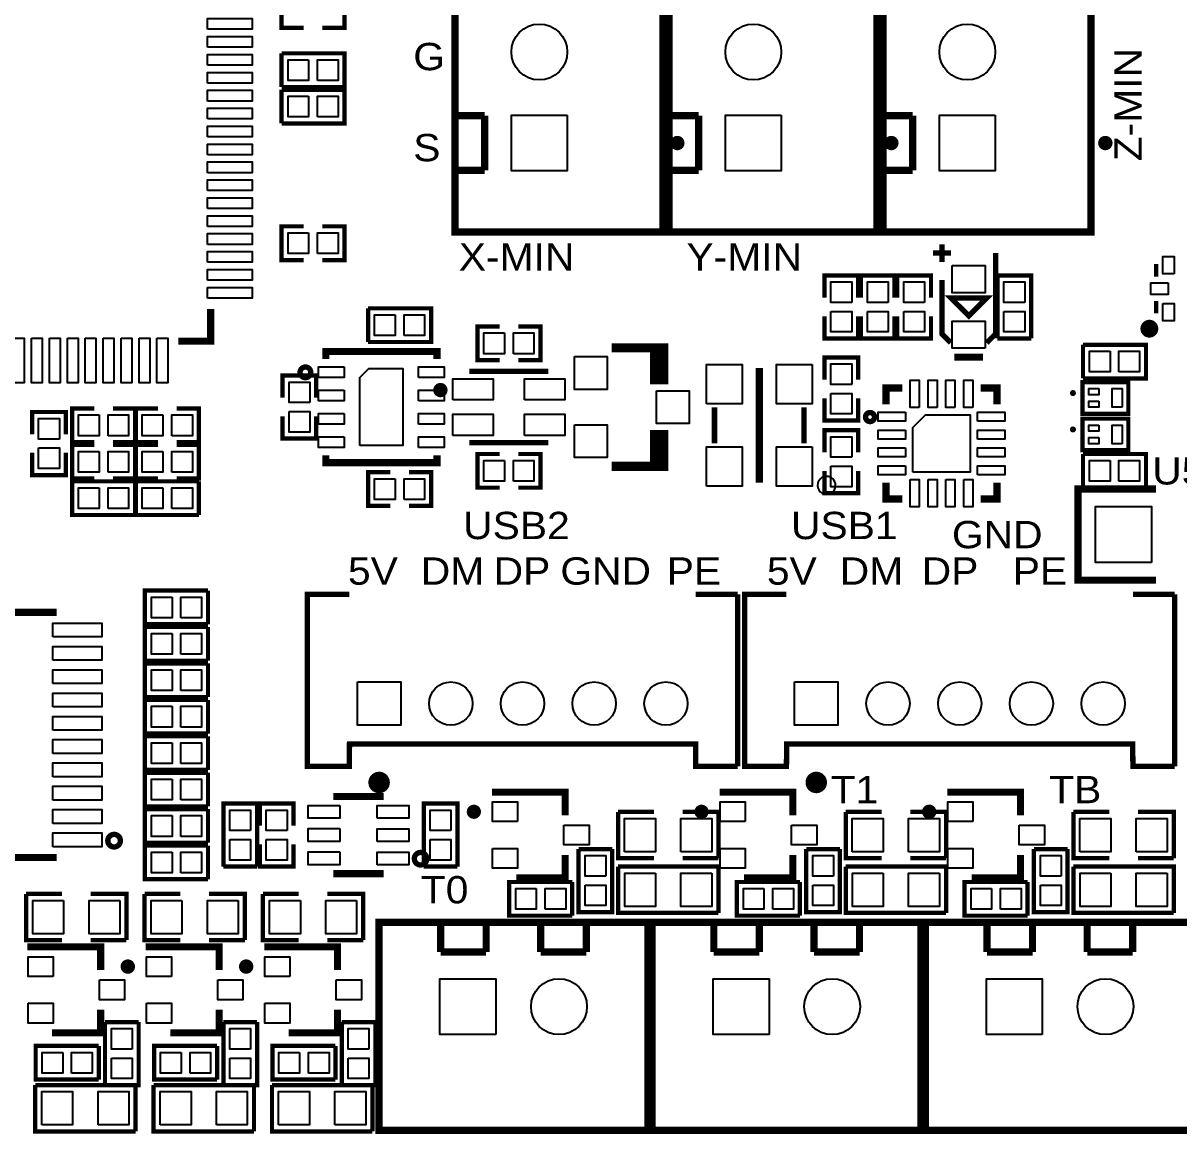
# Model space of a CAD drawing. Extents: x 27 to 210, y 6 to 115.
# Drawn here: x 159.3 to 191.53, y 29 to 59.99 of the extents above; entities that cross this region are included whole.
import ezdxf

# ---------------------------------------------------------------- set-up
doc = ezdxf.new("R2010")
doc.units = 0
doc.header["$MEASUREMENT"] = 0
for name, color, linetype in [('BOTTOM', 132, 'CONTINUOUS'), ('SILKSCREEN_TOP', 7, 'CONTINUOUS'), ('TOP', 1, 'CONTINUOUS')]:
    doc.layers.add(name, color=color, linetype=linetype)

msp = doc.modelspace()

# ---------------------------------------------------------------- linework, layer by layer
at = {"layer": 'BOTTOM'}
for points in [[(174.47514, 57.42178), (174.47514, 55.86222), (172.91558, 55.86222), (172.91558, 57.42178)], [(180.44414, 57.42178), (180.44414, 55.86222), (178.88458, 55.86222), (178.88458, 57.42178)], [(186.41314, 57.42178), (186.41314, 55.86222), (184.85358, 55.86222), (184.85358, 57.42178)], [(190.76924, 44.94022), (189.20968, 44.94022), (189.20968, 46.49978), (190.76924, 46.49978)], [(168.62298, 41.61028), (169.83202, 41.61028), (169.83202, 40.40124), (168.62298, 40.40124)], [(180.81498, 41.61028), (182.02402, 41.61028), (182.02402, 40.40124), (180.81498, 40.40124)], [(172.48378, 31.77286), (170.92422, 31.77286), (170.92422, 33.33242), (172.48378, 33.33242)], [(180.10378, 31.77286), (178.54422, 31.77286), (178.54422, 33.33242), (180.10378, 33.33242)], [(187.72378, 31.77286), (186.16422, 31.77286), (186.16422, 33.33242), (187.72378, 33.33242)]]:
    msp.add_lwpolyline(points, close=True, dxfattribs=at)
for centre, radius in [((173.69536, 59.182), 0.77978), ((179.66436, 59.182), 0.77978), ((185.63336, 59.182), 0.77978), ((171.22902, 41.00576), 0.60452), ((173.228, 41.00576), 0.60452), ((175.22698, 41.00576), 0.60452), ((177.2285, 41.00576), 0.60452), ((183.42102, 41.00576), 0.60452), ((185.42, 41.00576), 0.60452), ((187.41898, 41.00576), 0.60452), ((189.4205, 41.00576), 0.60452), ((174.244, 32.55264), 0.77978), ((181.864, 32.55264), 0.77978), ((189.484, 32.55264), 0.77978)]:
    msp.add_circle(centre, radius, dxfattribs=at)
at = {"layer": 'SILKSCREEN_TOP'}
for points, const_width in [([(171.34586, 64.20104), (171.34586, 54.98084)], 0.20066), ([(177.14468, 57.52084), (177.14468, 64.20104)], 0.20066), ([(177.31486, 64.20104), (177.31486, 54.98084)], 0.20066), ([(183.11368, 57.52084), (183.11368, 64.20104)], 0.20066), ([(183.28386, 64.20104), (183.28386, 54.98084)], 0.20066), ([(189.08268, 57.52084), (189.08268, 64.20104)], 0.20066), ([(167.12692, 59.8551), (166.50716, 59.8551), (166.50716, 60.7949), (167.12692, 60.7949)], 0.11938), ([(167.64508, 59.8551), (168.26484, 59.8551), (168.26484, 60.7949), (167.64508, 60.7949)], 0.11938), ([(166.50716, 59.1439), (166.50716, 58.2041)], 0.11938), ([(166.50716, 59.1439), (168.26484, 59.1439), (168.26484, 58.2041), (166.50716, 58.2041)], 0.11938), ([(166.50716, 58.1279), (166.50716, 57.1881)], 0.11938), ([(166.50716, 58.1279), (168.26484, 58.1279), (168.26484, 57.1881), (166.50716, 57.1881)], 0.11938), ([(177.14468, 57.52084), (177.14468, 54.16296), (171.34586, 54.16296), (171.34586, 57.52084)], 0.20066), ([(171.34586, 57.404), (172.17136, 57.404)], 0.20066), ([(172.17136, 57.404), (172.17136, 55.88)], 0.20066), ([(183.11368, 57.52084), (183.11368, 54.16296), (177.31486, 54.16296), (177.31486, 57.52084)], 0.20066), ([(177.31486, 57.404), (178.14036, 57.404)], 0.20066), ([(178.14036, 57.404), (178.14036, 55.88)], 0.20066), ([(189.08268, 57.52084), (189.08268, 54.16296), (183.28386, 54.16296), (183.28386, 57.52084)], 0.20066), ([(183.28386, 57.404), (184.10936, 57.404)], 0.20066), ([(184.10936, 57.404), (184.10936, 55.88)], 0.20066), ([(172.17136, 55.88), (171.34586, 55.88)], 0.20066), ([(178.14036, 55.88), (177.31486, 55.88)], 0.20066), ([(184.10936, 55.88), (183.28386, 55.88)], 0.20066), ([(167.12692, 53.3781), (166.50716, 53.3781), (166.50716, 54.3179), (167.12692, 54.3179)], 0.11938), ([(167.64508, 53.3781), (168.26484, 53.3781), (168.26484, 54.3179), (167.64508, 54.3179)], 0.11938), ([(184.9247, 53.31968), (184.9247, 53.82006)], 0.14986), ([(185.17362, 53.57114), (184.67324, 53.57114)], 0.14986), ([(186.4233, 53.57114), (186.4233, 51.3207), (186.17438, 51.06924)], 0.14986), ([(190.90132, 53.2638), (190.90132, 52.91836)], 0.11938), ([(182.5879, 52.32908), (182.5879, 52.94884), (181.6481, 52.94884), (181.6481, 52.32908)], 0.11938), ([(183.6039, 52.32908), (183.6039, 52.94884), (182.6641, 52.94884), (182.6641, 52.32908)], 0.11938), ([(184.6199, 52.32908), (184.6199, 52.94884), (183.6801, 52.94884), (183.6801, 52.32908)], 0.11938), ([(185.17362, 51.06924), (184.9247, 51.3207), (184.9247, 52.8193)], 0.14986), ([(186.4741, 51.19116), (186.4741, 52.94884), (187.4139, 52.94884), (187.4139, 51.19116)], 0.11938), ([(185.674, 51.82108), (185.17362, 52.31892), (186.17438, 52.31892), (185.674, 51.82108)], 0.14986), ([(190.90132, 51.8922), (190.90132, 52.23764)], 0.11938), ([(163.63188, 51.11496), (164.53104, 51.11496), (164.53104, 52.01412)], 0.20066), ([(168.92016, 52.0319), (168.92016, 51.0921)], 0.11938), ([(168.92016, 52.0319), (170.67784, 52.0319), (170.67784, 51.0921), (168.92016, 51.0921)], 0.11938), ([(172.58792, 51.5239), (171.96816, 51.5239), (171.96816, 50.5841), (172.58792, 50.5841)], 0.11938), ([(173.10608, 51.5239), (173.72584, 51.5239), (173.72584, 50.5841), (173.10608, 50.5841)], 0.11938), ([(182.5879, 51.81092), (182.5879, 51.19116), (181.6481, 51.19116), (181.6481, 51.81092)], 0.11938), ([(183.6039, 51.81092), (183.6039, 51.19116), (182.6641, 51.19116), (182.6641, 51.81092)], 0.11938), ([(184.6199, 51.81092), (184.6199, 51.19116), (183.6801, 51.19116), (183.6801, 51.81092)], 0.11938), ([(176.911, 50.927), (176.911, 50.038), (177.165, 50.038), (177.165, 50.927), (175.7172, 50.927)], 0.254), ([(186.4741, 51.19116), (187.4139, 51.19116)], 0.11938), ([(188.85916, 51.0159), (188.85916, 50.0761)], 0.11938), ([(188.85916, 51.0159), (190.61684, 51.0159), (190.61684, 50.0761), (188.85916, 50.0761)], 0.11938), ([(167.7416, 50.6222), (167.7416, 50.8254), (170.8404, 50.8254), (170.8404, 50.6222)], 0.20066), ([(182.5879, 50.04308), (182.5879, 50.66284), (181.6481, 50.66284), (181.6481, 50.04308)], 0.11938), ([(186.07278, 50.66792), (185.27522, 50.66792)], 0.20066), ([(171.74718, 50.27168), (173.94682, 50.27168)], 0.14986), ([(179.832, 50.3682), (179.832, 47.1678)], 0.20066), ([(167.4749, 49.53508), (167.4749, 50.15484), (166.5351, 50.15484), (166.5351, 49.53508)], 0.11938), ([(188.84392, 49.09058), (188.84392, 49.96942), (190.12408, 49.96942), (190.12408, 49.09058), (188.84392, 49.09058)], 0.11938), ([(183.3626, 49.35474), (183.3626, 49.8094), (183.81726, 49.8094)], 0.20066), ([(186.4614, 49.35474), (186.4614, 49.8094), (186.00674, 49.8094)], 0.20066), ([(178.58232, 48.26762), (178.58232, 49.26838)], 0.14986), ([(181.08168, 48.26762), (181.08168, 49.26838)], 0.14986), ([(182.5879, 49.52492), (182.5879, 48.90516), (181.6481, 48.90516), (181.6481, 49.52492)], 0.11938), ([(159.5501, 48.51908), (159.5501, 49.13884), (160.4899, 49.13884), (160.4899, 48.51908)], 0.11938), ([(161.28492, 49.2379), (160.66516, 49.2379), (160.66516, 48.2981), (161.28492, 48.2981)], 0.11938), ([(161.80308, 49.2379), (162.42284, 49.2379), (162.42284, 48.2981), (161.80308, 48.2981)], 0.11938), ([(163.06292, 48.2981), (162.44316, 48.2981), (162.44316, 49.2379), (163.06292, 49.2379)], 0.11938), ([(163.58108, 48.2981), (164.20084, 48.2981), (164.20084, 49.2379), (163.58108, 49.2379)], 0.11938), ([(167.4749, 49.01692), (167.4749, 48.39716), (166.5351, 48.39716), (166.5351, 49.01692)], 0.11938), ([(188.84392, 48.07458), (188.84392, 48.95342), (190.12408, 48.95342), (190.12408, 48.07458), (188.84392, 48.07458)], 0.11938), ([(181.6481, 48.01108), (181.6481, 48.63084), (182.5879, 48.63084), (182.5879, 48.01108)], 0.11938), ([(171.74718, 48.28032), (173.94682, 48.28032)], 0.14986), ([(176.911, 47.625), (176.911, 48.514), (177.165, 48.514), (177.165, 47.625), (175.7172, 47.625)], 0.254), ([(159.5501, 48.00092), (159.5501, 47.38116), (160.4899, 47.38116), (160.4899, 48.00092)], 0.11938), ([(161.28492, 48.2219), (160.66516, 48.2219), (160.66516, 47.2821), (161.28492, 47.2821)], 0.11938), ([(161.80308, 48.2219), (162.42284, 48.2219), (162.42284, 47.2821), (161.80308, 47.2821)], 0.11938), ([(163.06292, 47.2821), (162.44316, 47.2821), (162.44316, 48.2219), (163.06292, 48.2219)], 0.11938), ([(163.58108, 47.2821), (164.20084, 47.2821), (164.20084, 48.2219), (163.58108, 48.2219)], 0.11938), ([(167.7416, 47.9298), (167.7416, 47.7266), (170.8404, 47.7266), (170.8404, 47.9298)], 0.20066), ([(172.58792, 47.9679), (171.96816, 47.9679), (171.96816, 47.0281), (172.58792, 47.0281)], 0.11938), ([(173.10608, 47.9679), (173.72584, 47.9679), (173.72584, 47.0281), (173.10608, 47.0281)], 0.11938), ([(188.85916, 47.9679), (188.85916, 47.0281)], 0.11938), ([(188.85916, 47.9679), (190.61684, 47.9679), (190.61684, 47.0281), (188.85916, 47.0281)], 0.11938), ([(169.53992, 47.4599), (168.92016, 47.4599), (168.92016, 46.5201), (169.53992, 46.5201)], 0.11938), ([(170.05808, 47.4599), (170.67784, 47.4599), (170.67784, 46.5201), (170.05808, 46.5201)], 0.11938), ([(181.6481, 47.49292), (181.6481, 46.87316), (182.5879, 46.87316), (182.5879, 47.49292)], 0.11938), ([(162.42284, 46.2661), (160.66516, 46.2661), (160.66516, 47.2059), (162.42284, 47.2059)], 0.11938), ([(162.42284, 46.2661), (162.42284, 47.2059)], 0.11938), ([(164.20084, 46.2661), (162.44316, 46.2661), (162.44316, 47.2059), (164.20084, 47.2059)], 0.11938), ([(164.20084, 46.2661), (164.20084, 47.2059)], 0.11938), ([(183.3626, 47.16526), (183.3626, 46.7106), (183.81726, 46.7106)], 0.20066), ([(186.4614, 47.16526), (186.4614, 46.7106), (186.00674, 46.7106)], 0.20066), ([(190.89878, 44.45), (188.71946, 44.45), (188.71946, 46.99), (190.89878, 46.99)], 0.20066), ([(164.45484, 43.2181), (162.69716, 43.2181), (162.69716, 44.1579), (164.45484, 44.1579)], 0.11938), ([(164.45484, 43.2181), (164.45484, 44.1579)], 0.11938), ([(168.39692, 44.0563), (167.22852, 44.0563), (167.22852, 39.2557), (168.39692, 39.2557), (168.402, 39.878), (178.054, 39.878), (178.05908, 39.2557), (179.22748, 39.2557)], 0.14986), ([(179.22748, 44.0563), (178.05908, 44.0563)], 0.14986), ([(179.22748, 39.2557), (179.22748, 44.0563)], 0.14986), ([(180.58892, 44.0563), (179.42052, 44.0563), (179.42052, 39.2557), (180.58892, 39.2557), (180.594, 39.878), (190.246, 39.878), (190.25108, 39.2557), (191.41948, 39.2557)], 0.14986), ([(191.41948, 44.0563), (190.25108, 44.0563)], 0.14986), ([(191.41948, 39.2557), (191.41948, 44.0563)], 0.14986), ([(160.23844, 43.55084), (155.73756, 43.55084)], 0.20066), ([(164.45484, 42.2021), (162.69716, 42.2021), (162.69716, 43.1419), (164.45484, 43.1419)], 0.11938), ([(164.45484, 42.2021), (164.45484, 43.1419)], 0.11938), ([(164.45484, 41.1861), (162.69716, 41.1861), (162.69716, 42.1259), (164.45484, 42.1259)], 0.11938), ([(164.45484, 41.1861), (164.45484, 42.1259)], 0.11938), ([(164.45484, 40.1701), (162.69716, 40.1701), (162.69716, 41.1099), (164.45484, 41.1099)], 0.11938), ([(164.45484, 40.1701), (164.45484, 41.1099)], 0.11938), ([(164.45484, 39.1541), (162.69716, 39.1541), (162.69716, 40.0939), (164.45484, 40.0939)], 0.11938), ([(164.45484, 39.1541), (164.45484, 40.0939)], 0.11938), ([(164.45484, 38.1381), (162.69716, 38.1381), (162.69716, 39.0779), (164.45484, 39.0779)], 0.11938), ([(164.45484, 38.1381), (164.45484, 39.0779)], 0.11938), ([(167.95496, 38.41242), (169.35704, 38.41242)], 0.20066), ([(172.37202, 38.53688), (174.41672, 38.53688), (174.41672, 37.88918)], 0.20066), ([(178.72202, 38.53688), (180.76672, 38.53688), (180.76672, 37.88918)], 0.20066), ([(185.07202, 38.53688), (187.11672, 38.53688), (187.11672, 37.88918)], 0.20066), ([(164.45484, 37.1221), (162.69716, 37.1221), (162.69716, 38.0619), (164.45484, 38.0619)], 0.11938), ([(164.45484, 37.1221), (164.45484, 38.0619)], 0.11938), ([(164.8841, 36.45916), (164.8841, 38.21684), (165.8239, 38.21684), (165.8239, 36.45916)], 0.11938), ([(166.8399, 37.59708), (166.8399, 38.21684), (165.9001, 38.21684), (165.9001, 37.59708)], 0.11938), ([(170.4721, 36.45916), (170.4721, 38.21684), (171.4119, 38.21684), (171.4119, 36.45916)], 0.11938), ([(176.89322, 36.69284), (175.89246, 36.69284), (175.89246, 37.98316)], 0.11938), ([(176.89322, 37.98316), (175.89246, 37.98316)], 0.11938), ([(177.69078, 37.98316), (178.69154, 37.98316), (178.69154, 36.69284)], 0.11938), ([(183.24322, 36.69284), (182.24246, 36.69284), (182.24246, 37.98316)], 0.11938), ([(183.24322, 37.98316), (182.24246, 37.98316)], 0.11938), ([(184.04078, 37.98316), (185.04154, 37.98316), (185.04154, 36.69284)], 0.11938), ([(189.59322, 36.69284), (188.59246, 36.69284), (188.59246, 37.98316)], 0.11938), ([(189.59322, 37.98316), (188.59246, 37.98316)], 0.11938), ([(190.39078, 37.98316), (191.39154, 37.98316), (191.39154, 36.69284)], 0.11938), ([(164.45484, 36.1061), (162.69716, 36.1061), (162.69716, 37.0459), (164.45484, 37.0459)], 0.11938), ([(164.45484, 36.1061), (164.45484, 37.0459)], 0.11938), ([(166.8399, 37.07892), (166.8399, 36.45916), (165.9001, 36.45916), (165.9001, 37.07892)], 0.11938), ([(160.23844, 36.71316), (155.73756, 36.71316)], 0.20066), ([(173.05528, 36.13912), (174.41672, 36.13912), (174.41672, 36.78682)], 0.20066), ([(175.7299, 36.94684), (174.7901, 36.94684)], 0.11938), ([(175.7299, 36.94684), (175.7299, 35.18916), (174.7901, 35.18916), (174.7901, 36.94684)], 0.11938), ([(177.69078, 36.69284), (178.69154, 36.69284)], 0.11938), ([(179.40528, 36.13912), (180.76672, 36.13912), (180.76672, 36.78682)], 0.20066), ([(182.0799, 36.94684), (181.1401, 36.94684)], 0.11938), ([(182.0799, 36.94684), (182.0799, 35.18916), (181.1401, 35.18916), (181.1401, 36.94684)], 0.11938), ([(184.04078, 36.69284), (185.04154, 36.69284)], 0.11938), ([(185.75528, 36.13912), (187.11672, 36.13912), (187.11672, 36.78682)], 0.20066), ([(188.4299, 36.94684), (187.4901, 36.94684)], 0.11938), ([(188.4299, 36.94684), (188.4299, 35.18916), (187.4901, 35.18916), (187.4901, 36.94684)], 0.11938), ([(190.39078, 36.69284), (191.39154, 36.69284)], 0.11938), ([(164.8841, 36.45916), (165.8239, 36.45916)], 0.11938), ([(170.4721, 36.45916), (171.4119, 36.45916)], 0.11938), ([(178.69154, 35.16884), (175.89246, 35.16884), (175.89246, 36.45916)], 0.11938), ([(175.89246, 36.45916), (178.69154, 36.45916), (178.69154, 35.16884)], 0.11938), ([(185.04154, 35.16884), (182.24246, 35.16884), (182.24246, 36.45916)], 0.11938), ([(182.24246, 36.45916), (185.04154, 36.45916), (185.04154, 35.16884)], 0.11938), ([(191.39154, 35.16884), (188.59246, 35.16884), (188.59246, 36.45916)], 0.11938), ([(188.59246, 36.45916), (191.39154, 36.45916), (191.39154, 35.16884)], 0.11938), ([(169.35704, 36.26358), (167.95496, 36.26358)], 0.20066), ([(174.61484, 35.0901), (172.85716, 35.0901), (172.85716, 36.0299), (174.61484, 36.0299)], 0.11938), ([(174.61484, 35.0901), (174.61484, 36.0299)], 0.11938), ([(180.96484, 35.0901), (179.20716, 35.0901), (179.20716, 36.0299), (180.96484, 36.0299)], 0.11938), ([(180.96484, 35.0901), (180.96484, 36.0299)], 0.11938), ([(187.31484, 35.0901), (185.55716, 35.0901), (185.55716, 36.0299), (187.31484, 36.0299)], 0.11938), ([(187.31484, 35.0901), (187.31484, 36.0299)], 0.11938), ([(160.38322, 34.40684), (159.38246, 34.40684), (159.38246, 35.69716)], 0.11938), ([(160.38322, 35.69716), (159.38246, 35.69716)], 0.11938), ([(161.18078, 35.69716), (162.18154, 35.69716), (162.18154, 34.40684)], 0.11938), ([(163.68522, 34.40684), (162.68446, 34.40684), (162.68446, 35.69716)], 0.11938), ([(163.68522, 35.69716), (162.68446, 35.69716)], 0.11938), ([(164.48278, 35.69716), (165.48354, 35.69716), (165.48354, 34.40684)], 0.11938), ([(166.98722, 34.40684), (165.98646, 34.40684), (165.98646, 35.69716)], 0.11938), ([(166.98722, 35.69716), (165.98646, 35.69716)], 0.11938), ([(167.78478, 35.69716), (168.78554, 35.69716), (168.78554, 34.40684)], 0.11938), ([(172.58284, 29.10332), (169.22496, 29.10332), (169.22496, 34.90214), (172.58284, 34.90214)], 0.20066), ([(170.942, 34.07664), (170.942, 34.90214)], 0.20066), ([(172.212, 34.90214), (172.212, 34.07664)], 0.20066), ([(172.58284, 29.10332), (176.72304, 29.10332), (176.72304, 34.90214), (172.58284, 34.90214)], 0.20066), ([(173.736, 34.07664), (173.736, 34.90214)], 0.20066), ([(175.006, 34.90214), (175.006, 34.07664)], 0.20066), ([(180.20284, 29.10332), (176.84496, 29.10332), (176.84496, 34.90214), (180.20284, 34.90214)], 0.20066), ([(178.562, 34.07664), (178.562, 34.90214)], 0.20066), ([(179.832, 34.90214), (179.832, 34.07664)], 0.20066), ([(180.20284, 29.10332), (184.34304, 29.10332), (184.34304, 34.90214), (180.20284, 34.90214)], 0.20066), ([(181.356, 34.07664), (181.356, 34.90214)], 0.20066), ([(182.626, 34.90214), (182.626, 34.07664)], 0.20066), ([(187.82284, 29.10332), (184.46496, 29.10332), (184.46496, 34.90214), (187.82284, 34.90214)], 0.20066), ([(186.182, 34.07664), (186.182, 34.90214)], 0.20066), ([(187.452, 34.90214), (187.452, 34.07664)], 0.20066), ([(187.82284, 29.10332), (191.96304, 29.10332), (191.96304, 34.90214), (187.82284, 34.90214)], 0.20066), ([(188.976, 34.07664), (188.976, 34.90214)], 0.20066), ([(190.246, 34.90214), (190.246, 34.07664)], 0.20066), ([(159.41802, 34.21888), (161.46272, 34.21888), (161.46272, 33.57118)], 0.20066), ([(161.18078, 34.40684), (162.18154, 34.40684)], 0.11938), ([(162.72002, 34.21888), (164.76472, 34.21888), (164.76472, 33.57118)], 0.20066), ([(164.48278, 34.40684), (165.48354, 34.40684)], 0.11938), ([(166.02202, 34.21888), (168.06672, 34.21888), (168.06672, 33.57118)], 0.20066), ([(167.78478, 34.40684), (168.78554, 34.40684)], 0.11938), ([(172.212, 34.07664), (170.942, 34.07664)], 0.20066), ([(175.006, 34.07664), (173.736, 34.07664)], 0.20066), ([(179.832, 34.07664), (178.562, 34.07664)], 0.20066), ([(182.626, 34.07664), (181.356, 34.07664)], 0.20066), ([(187.452, 34.07664), (186.182, 34.07664)], 0.20066), ([(190.246, 34.07664), (188.976, 34.07664)], 0.20066), ([(160.10128, 31.82112), (161.46272, 31.82112), (161.46272, 32.46882)], 0.20066), ([(163.40328, 31.82112), (164.76472, 31.82112), (164.76472, 32.46882)], 0.20066), ([(166.70528, 31.82112), (168.06672, 31.82112), (168.06672, 32.46882)], 0.20066), ([(162.5219, 32.12084), (161.5821, 32.12084)], 0.11938), ([(162.5219, 32.12084), (162.5219, 30.36316), (161.5821, 30.36316), (161.5821, 32.12084)], 0.11938), ([(165.8239, 32.12084), (164.8841, 32.12084)], 0.11938), ([(165.8239, 32.12084), (165.8239, 30.36316), (164.8841, 30.36316), (164.8841, 32.12084)], 0.11938), ([(169.1259, 32.12084), (168.1861, 32.12084)], 0.11938), ([(169.1259, 32.12084), (169.1259, 30.36316), (168.1861, 30.36316), (168.1861, 32.12084)], 0.11938), ([(161.40684, 30.5181), (159.64916, 30.5181), (159.64916, 31.4579), (161.40684, 31.4579)], 0.11938), ([(161.40684, 30.5181), (161.40684, 31.4579)], 0.11938), ([(164.70884, 30.5181), (162.95116, 30.5181), (162.95116, 31.4579), (164.70884, 31.4579)], 0.11938), ([(164.70884, 30.5181), (164.70884, 31.4579)], 0.11938), ([(168.01084, 30.5181), (166.25316, 30.5181), (166.25316, 31.4579), (168.01084, 31.4579)], 0.11938), ([(168.01084, 30.5181), (168.01084, 31.4579)], 0.11938), ([(159.63646, 30.36316), (162.43554, 30.36316), (162.43554, 29.07284)], 0.11938), ([(162.43554, 29.07284), (159.63646, 29.07284), (159.63646, 30.36316)], 0.11938), ([(162.93846, 30.36316), (165.73754, 30.36316), (165.73754, 29.07284)], 0.11938), ([(165.73754, 29.07284), (162.93846, 29.07284), (162.93846, 30.36316)], 0.11938), ([(166.24046, 30.36316), (169.03954, 30.36316), (169.03954, 29.07284)], 0.11938), ([(169.03954, 29.07284), (166.24046, 29.07284), (166.24046, 30.36316)], 0.11938)]:
    msp.add_lwpolyline(points, dxfattribs=dict(at, const_width=const_width))
for points, const_width in [([(177.64506, 56.642, 1), (177.4444, 56.642, 1), (177.64506, 56.642)], 0.20066), ([(183.61406, 56.642, 1), (183.4134, 56.642, 1), (183.61406, 56.642)], 0.20066), ([(189.58306, 56.642, 1), (189.3824, 56.642, 1), (189.58306, 56.642)], 0.20066), ([(190.83528, 51.46294, 1.000482), (190.58636, 51.46294, 0.999518), (190.83528, 51.46294)], 0.24892), ([(167.31996, 50.24628, 0.998117), (167.02278, 50.24628, 1.001886), (167.31996, 50.24628)], 0.14986), ([(171.03598, 49.75098, 1.000202), (170.83786, 49.75098, 0.999798), (171.03598, 49.75098)], 0.20066), ([(188.6204, 49.66716, 0.990165), (188.53658, 49.6697, 1.009933), (188.6204, 49.66716)], 0.08382), ([(183.0451, 48.99914, 1.000984), (182.79364, 48.9966, 0.999017), (183.0451, 48.99914)], 0.14986), ([(188.6204, 48.65116, 0.990165), (188.53658, 48.6537, 1.009933), (188.6204, 48.65116)], 0.08382), ([(169.37736, 38.80612, 0.9992), (169.07764, 38.80612, 1.000801), (169.37736, 38.80612)], 0.29972), ([(181.56936, 38.80612, 0.9992), (181.26964, 38.80612, 1.000801), (181.56936, 38.80612)], 0.29972), ([(171.96816, 37.98824, 0.997549), (171.77258, 37.98824, 1.002457), (171.96816, 37.98824)], 0.20066), ([(178.31816, 37.98824, 0.997549), (178.12258, 37.98824, 1.002457), (178.31816, 37.98824)], 0.20066), ([(184.6707, 37.98824, 0.997611), (184.47004, 37.98824, 1.002395), (184.6707, 37.98824)], 0.20066), ([(162.01136, 37.18306, 1.001203), (161.66084, 37.18052, 0.998798), (162.01136, 37.18306)], 0.14986), ([(170.55846, 36.68014, 1.000725), (170.21048, 36.6776, 0.999275), (170.55846, 36.68014)], 0.14986), ([(162.3187, 33.67024, 0.997611), (162.11804, 33.67024, 1.002395), (162.3187, 33.67024)], 0.20066), ([(165.6207, 33.67024, 0.997611), (165.42004, 33.67024, 1.002395), (165.6207, 33.67024)], 0.20066)]:
    msp.add_lwpolyline(points, format="xyb", dxfattribs=dict(at, const_width=const_width))
msp.add_lwpolyline([(181.95798, 47.09414, 1), (181.45602, 47.09186, 1)], format="xyb", close=True, dxfattribs=at)
at = {"layer": 'TOP'}
for points in [[(164.44214, 59.81446), (164.44214, 60.11418), (165.68928, 60.11418), (165.68928, 59.81446)], [(164.44214, 59.31408), (164.44214, 59.6138), (165.68928, 59.6138), (165.68928, 59.31408)], [(164.44214, 58.8137), (164.44214, 59.11342), (165.68928, 59.11342), (165.68928, 58.8137)], [(167.26154, 58.96356), (167.26154, 58.38444), (166.6875, 58.38444), (166.6875, 58.96356)], [(167.51046, 58.38444), (167.51046, 58.96356), (168.0845, 58.96356), (168.0845, 58.38444)], [(164.44214, 58.31332), (164.44214, 58.61304), (165.68928, 58.61304), (165.68928, 58.31332)], [(164.44214, 57.81294), (164.44214, 58.11266), (165.68928, 58.11266), (165.68928, 57.81294)], [(167.26154, 57.94756), (167.26154, 57.36844), (166.6875, 57.36844), (166.6875, 57.94756)], [(167.51046, 57.36844), (167.51046, 57.94756), (168.0845, 57.94756), (168.0845, 57.36844)], [(164.44214, 57.3151), (164.44214, 57.61482), (165.68928, 57.61482), (165.68928, 57.3151)], [(174.47514, 57.42178), (174.47514, 55.86222), (172.91558, 55.86222), (172.91558, 57.42178)], [(180.44414, 57.42178), (180.44414, 55.86222), (178.88458, 55.86222), (178.88458, 57.42178)], [(186.41314, 57.42178), (186.41314, 55.86222), (184.85358, 55.86222), (184.85358, 57.42178)], [(164.44214, 56.81472), (164.44214, 57.11444), (165.68928, 57.11444), (165.68928, 56.81472)], [(164.44214, 56.31434), (164.44214, 56.61406), (165.68928, 56.61406), (165.68928, 56.31434)], [(164.44214, 55.81396), (164.44214, 56.11368), (165.68928, 56.11368), (165.68928, 55.81396)], [(164.44214, 55.31358), (164.44214, 55.6133), (165.68928, 55.6133), (165.68928, 55.31358)], [(164.44214, 54.8132), (164.44214, 55.11292), (165.68928, 55.11292), (165.68928, 54.8132)], [(164.44214, 54.31536), (164.44214, 54.61508), (165.68928, 54.61508), (165.68928, 54.31536)], [(164.44214, 53.81498), (164.44214, 54.1147), (165.68928, 54.1147), (165.68928, 53.81498)], [(167.26154, 54.13756), (167.26154, 53.55844), (166.6875, 53.55844), (166.6875, 54.13756)], [(167.51046, 53.55844), (167.51046, 54.13756), (168.0845, 54.13756), (168.0845, 53.55844)], [(164.44214, 53.3146), (164.44214, 53.61432), (165.68928, 53.61432), (165.68928, 53.3146)], [(185.21426, 53.22443), (186.13374, 53.22443), (186.13374, 52.46497), (185.21426, 52.46497)], [(191.4017, 52.98948), (191.08166, 52.98948), (191.08166, 53.47716), (191.4017, 53.47716)], [(164.44214, 52.81422), (164.44214, 53.11394), (165.68928, 53.11394), (165.68928, 52.81422)], [(164.44214, 52.31384), (164.44214, 52.61356), (165.68928, 52.61356), (165.68928, 52.31384)], [(182.40756, 52.19446), (181.82844, 52.19446), (181.82844, 52.7685), (182.40756, 52.7685)], [(183.42356, 52.19446), (182.84444, 52.19446), (182.84444, 52.7685), (183.42356, 52.7685)], [(184.43956, 52.19446), (183.86044, 52.19446), (183.86044, 52.7685), (184.43956, 52.7685)], [(187.23356, 52.19446), (186.65444, 52.19446), (186.65444, 52.7685), (187.23356, 52.7685)], [(191.23914, 52.73802), (191.23914, 52.41798), (190.75146, 52.41798), (190.75146, 52.73802)], [(181.82844, 51.94554), (182.40756, 51.94554), (182.40756, 51.3715), (181.82844, 51.3715)], [(182.84444, 51.94554), (183.42356, 51.94554), (183.42356, 51.3715), (182.84444, 51.3715)], [(183.86044, 51.94554), (184.43956, 51.94554), (184.43956, 51.3715), (183.86044, 51.3715)], [(186.65444, 51.94554), (187.23356, 51.94554), (187.23356, 51.3715), (186.65444, 51.3715)], [(191.08166, 52.16652), (191.4017, 52.16652), (191.4017, 51.67884), (191.08166, 51.67884)], [(169.67454, 51.85156), (169.67454, 51.27244), (169.1005, 51.27244), (169.1005, 51.85156)], [(169.92346, 51.27244), (169.92346, 51.85156), (170.4975, 51.85156), (170.4975, 51.27244)], [(186.13374, 50.91557), (185.21426, 50.91557), (185.21426, 51.67503), (186.13374, 51.67503)], [(172.72254, 51.34356), (172.72254, 50.76444), (172.1485, 50.76444), (172.1485, 51.34356)], [(172.97146, 50.76444), (172.97146, 51.34356), (173.5455, 51.34356), (173.5455, 50.76444)], [(159.03194, 51.20259), (159.33166, 51.20259), (159.33166, 49.95545), (159.03194, 49.95545)], [(159.53232, 51.20259), (159.83204, 51.20259), (159.83204, 49.95545), (159.53232, 49.95545)], [(160.0327, 51.20259), (160.33242, 51.20259), (160.33242, 49.95545), (160.0327, 49.95545)], [(160.53308, 51.20259), (160.8328, 51.20259), (160.8328, 49.95545), (160.53308, 49.95545)], [(161.03092, 51.20259), (161.33064, 51.20259), (161.33064, 49.95545), (161.03092, 49.95545)], [(161.5313, 51.20259), (161.83102, 51.20259), (161.83102, 49.95545), (161.5313, 49.95545)], [(162.03168, 51.20259), (162.3314, 51.20259), (162.3314, 49.95545), (162.03168, 49.95545)], [(162.53206, 51.20259), (162.83178, 51.20259), (162.83178, 49.95545), (162.53206, 49.95545)], [(163.03244, 51.20259), (163.33216, 51.20259), (163.33216, 49.95545), (163.03244, 49.95545)], [(174.6758, 50.6857), (175.5902, 50.6857), (175.5902, 49.7713), (174.6758, 49.7713)], [(189.61354, 50.83556), (189.61354, 50.25644), (189.0395, 50.25644), (189.0395, 50.83556)], [(189.86246, 50.25644), (189.86246, 50.83556), (190.4365, 50.83556), (190.4365, 50.25644)], [(168.25214, 50.40122), (168.25214, 50.1015), (167.54094, 50.1015), (167.54094, 50.40122)], [(168.69156, 48.20158), (168.69156, 50.1015), (168.94048, 50.35042), (169.89044, 50.35042), (169.89044, 48.20158)], [(170.32986, 50.1015), (170.32986, 50.40122), (171.04106, 50.40122), (171.04106, 50.1015)], [(178.35626, 49.36744), (178.35626, 50.46726), (179.35702, 50.46726), (179.35702, 49.36744)], [(181.30774, 50.46853), (181.30774, 49.36871), (180.30698, 49.36871), (180.30698, 50.46853)], [(182.40756, 49.90846), (181.82844, 49.90846), (181.82844, 50.4825), (182.40756, 50.4825)], [(167.29456, 49.40046), (166.71544, 49.40046), (166.71544, 49.9745), (167.29456, 49.9745)], [(171.2849, 49.47666), (171.2849, 50.06594), (172.40504, 50.06594), (172.40504, 49.47666)], [(173.28642, 49.47666), (173.28642, 50.06594), (174.40656, 50.06594), (174.40656, 49.47666)], [(184.28716, 49.26457), (184.03824, 49.26457), (184.03824, 50.02403), (184.28716, 50.02403)], [(184.78754, 49.26457), (184.53862, 49.26457), (184.53862, 50.02403), (184.78754, 50.02403)], [(185.28538, 49.26457), (185.03646, 49.26457), (185.03646, 50.02403), (185.28538, 50.02403)], [(185.78576, 49.26457), (185.53684, 49.26457), (185.53684, 50.02403), (185.78576, 50.02403)], [(168.25214, 49.75098), (168.25214, 49.45126), (167.54094, 49.45126), (167.54094, 49.75098)], [(170.32986, 49.45126), (170.32986, 49.75098), (171.04106, 49.75098), (171.04106, 49.45126)], [(176.9618, 49.7332), (177.8762, 49.7332), (177.8762, 48.8188), (176.9618, 48.8188)], [(181.82844, 49.65954), (182.40756, 49.65954), (182.40756, 49.0855), (181.82844, 49.0855)], [(189.29858, 49.79035), (189.29858, 49.62017), (189.01918, 49.62017), (189.01918, 49.79035)], [(189.94882, 49.26965), (189.66942, 49.26965), (189.66942, 49.79035), (189.94882, 49.79035)], [(189.29858, 49.43983), (189.29858, 49.26965), (189.01918, 49.26965), (189.01918, 49.43983)], [(161.41954, 49.05756), (161.41954, 48.47844), (160.8455, 48.47844), (160.8455, 49.05756)], [(161.66846, 48.47844), (161.66846, 49.05756), (162.2425, 49.05756), (162.2425, 48.47844)], [(163.19754, 49.05756), (163.19754, 48.47844), (162.6235, 48.47844), (162.6235, 49.05756)], [(163.44646, 48.47844), (163.44646, 49.05756), (164.0205, 49.05756), (164.0205, 48.47844)], [(166.71544, 49.15154), (167.29456, 49.15154), (167.29456, 48.5775), (166.71544, 48.5775)], [(168.25214, 49.10074), (168.25214, 48.80102), (167.54094, 48.80102), (167.54094, 49.10074)], [(170.32986, 48.80102), (170.32986, 49.10074), (171.04106, 49.10074), (171.04106, 48.80102)], [(171.2849, 48.48606), (171.2849, 49.07534), (172.40504, 49.07534), (172.40504, 48.48606)], [(173.28642, 48.48606), (173.28642, 49.07534), (174.40656, 49.07534), (174.40656, 48.48606)], [(183.90743, 49.13376), (183.90743, 48.88484), (183.14797, 48.88484), (183.14797, 49.13376)], [(184.1119, 47.4599), (184.1119, 48.70958), (184.46242, 49.0601), (185.7121, 49.0601), (185.7121, 47.4599)], [(185.9153, 48.88484), (185.9153, 49.13376), (186.67476, 49.13376), (186.67476, 48.88484)], [(160.30956, 48.38446), (159.73044, 48.38446), (159.73044, 48.9585), (160.30956, 48.9585)], [(174.6758, 48.7807), (175.5902, 48.7807), (175.5902, 47.8663), (174.6758, 47.8663)], [(189.29858, 48.77435), (189.29858, 48.60417), (189.01918, 48.60417), (189.01918, 48.77435)], [(189.94882, 48.25365), (189.66942, 48.25365), (189.66942, 48.77435), (189.94882, 48.77435)], [(168.25214, 48.4505), (168.25214, 48.15078), (167.54094, 48.15078), (167.54094, 48.4505)], [(170.32986, 48.15078), (170.32986, 48.4505), (171.04106, 48.4505), (171.04106, 48.15078)], [(182.40756, 47.87646), (181.82844, 47.87646), (181.82844, 48.4505), (182.40756, 48.4505)], [(183.90743, 48.63338), (183.90743, 48.38446), (183.14797, 48.38446), (183.14797, 48.63338)], [(185.9153, 48.38446), (185.9153, 48.63338), (186.67476, 48.63338), (186.67476, 48.38446)], [(189.29858, 48.42383), (189.29858, 48.25365), (189.01918, 48.25365), (189.01918, 48.42383)], [(159.73044, 48.13554), (160.30956, 48.13554), (160.30956, 47.5615), (159.73044, 47.5615)], [(161.41954, 48.04156), (161.41954, 47.46244), (160.8455, 47.46244), (160.8455, 48.04156)], [(161.66846, 47.46244), (161.66846, 48.04156), (162.2425, 48.04156), (162.2425, 47.46244)], [(163.19754, 48.04156), (163.19754, 47.46244), (162.6235, 47.46244), (162.6235, 48.04156)], [(163.44646, 47.46244), (163.44646, 48.04156), (164.0205, 48.04156), (164.0205, 47.46244)], [(178.35626, 47.0662), (178.35626, 48.16602), (179.35702, 48.16602), (179.35702, 47.0662)], [(181.30774, 48.16729), (181.30774, 47.06747), (180.30698, 47.06747), (180.30698, 48.16729)], [(183.90743, 48.13554), (183.90743, 47.88662), (183.14797, 47.88662), (183.14797, 48.13554)], [(185.9153, 47.88662), (185.9153, 48.13554), (186.67476, 48.13554), (186.67476, 47.88662)], [(172.72254, 47.78756), (172.72254, 47.20844), (172.1485, 47.20844), (172.1485, 47.78756)], [(172.97146, 47.20844), (172.97146, 47.78756), (173.5455, 47.78756), (173.5455, 47.20844)], [(189.61354, 47.78756), (189.61354, 47.20844), (189.0395, 47.20844), (189.0395, 47.78756)], [(189.86246, 47.20844), (189.86246, 47.78756), (190.4365, 47.78756), (190.4365, 47.20844)], [(181.82844, 47.62754), (182.40756, 47.62754), (182.40756, 47.0535), (181.82844, 47.0535)], [(183.90743, 47.63516), (183.90743, 47.38624), (183.14797, 47.38624), (183.14797, 47.63516)], [(185.9153, 47.38624), (185.9153, 47.63516), (186.67476, 47.63516), (186.67476, 47.38624)], [(169.67454, 47.27956), (169.67454, 46.70044), (169.1005, 46.70044), (169.1005, 47.27956)], [(169.92346, 46.70044), (169.92346, 47.27956), (170.4975, 47.27956), (170.4975, 46.70044)], [(184.03824, 47.25543), (184.28716, 47.25543), (184.28716, 46.49597), (184.03824, 46.49597)], [(184.53862, 47.25543), (184.78754, 47.25543), (184.78754, 46.49597), (184.53862, 46.49597)], [(185.03646, 47.25543), (185.28538, 47.25543), (185.28538, 46.49597), (185.03646, 46.49597)], [(185.53684, 47.25543), (185.78576, 47.25543), (185.78576, 46.49597), (185.53684, 46.49597)], [(161.41954, 47.02556), (161.41954, 46.44644), (160.8455, 46.44644), (160.8455, 47.02556)], [(161.66846, 46.44644), (161.66846, 47.02556), (162.2425, 47.02556), (162.2425, 46.44644)], [(163.19754, 47.02556), (163.19754, 46.44644), (162.6235, 46.44644), (162.6235, 47.02556)], [(163.44646, 46.44644), (163.44646, 47.02556), (164.0205, 47.02556), (164.0205, 46.44644)], [(190.76924, 44.94022), (189.20968, 44.94022), (189.20968, 46.49978), (190.76924, 46.49978)], [(163.45154, 43.97756), (163.45154, 43.39844), (162.8775, 43.39844), (162.8775, 43.97756)], [(163.70046, 43.39844), (163.70046, 43.97756), (164.2745, 43.97756), (164.2745, 43.39844)], [(160.12414, 42.86504), (160.12414, 43.25112), (161.49574, 43.25112), (161.49574, 42.86504)], [(163.45154, 42.96156), (163.45154, 42.38244), (162.8775, 42.38244), (162.8775, 42.96156)], [(163.70046, 42.38244), (163.70046, 42.96156), (164.2745, 42.96156), (164.2745, 42.38244)], [(160.12414, 42.2148), (160.12414, 42.60088), (161.49574, 42.60088), (161.49574, 42.2148)], [(160.12414, 41.56456), (160.12414, 41.95064), (161.49574, 41.95064), (161.49574, 41.56456)], [(163.45154, 41.94556), (163.45154, 41.36644), (162.8775, 41.36644), (162.8775, 41.94556)], [(163.70046, 41.36644), (163.70046, 41.94556), (164.2745, 41.94556), (164.2745, 41.36644)], [(168.62298, 41.61028), (169.83202, 41.61028), (169.83202, 40.40124), (168.62298, 40.40124)], [(180.81498, 41.61028), (182.02402, 41.61028), (182.02402, 40.40124), (180.81498, 40.40124)], [(160.12414, 40.91432), (160.12414, 41.3004), (161.49574, 41.3004), (161.49574, 40.91432)], [(160.12414, 40.26408), (160.12414, 40.65016), (161.49574, 40.65016), (161.49574, 40.26408)], [(163.45154, 40.92956), (163.45154, 40.35044), (162.8775, 40.35044), (162.8775, 40.92956)], [(163.70046, 40.35044), (163.70046, 40.92956), (164.2745, 40.92956), (164.2745, 40.35044)], [(160.12414, 39.61384), (160.12414, 39.99992), (161.49574, 39.99992), (161.49574, 39.61384)], [(163.45154, 39.91356), (163.45154, 39.33444), (162.8775, 39.33444), (162.8775, 39.91356)], [(163.70046, 39.33444), (163.70046, 39.91356), (164.2745, 39.91356), (164.2745, 39.33444)], [(160.12414, 38.9636), (160.12414, 39.34968), (161.49574, 39.34968), (161.49574, 38.9636)], [(160.12414, 38.31336), (160.12414, 38.69944), (161.49574, 38.69944), (161.49574, 38.31336)], [(163.45154, 38.89756), (163.45154, 38.31844), (162.8775, 38.31844), (162.8775, 38.89756)], [(163.70046, 38.31844), (163.70046, 38.89756), (164.2745, 38.89756), (164.2745, 38.31844)], [(160.12414, 37.66312), (160.12414, 38.0492), (161.49574, 38.0492), (161.49574, 37.66312)], [(168.13657, 38.16731), (168.13657, 37.80917), (167.25011, 37.80917), (167.25011, 38.16731)], [(169.17416, 37.8079), (169.17416, 38.16604), (170.06062, 38.16604), (170.06062, 37.8079)], [(173.09084, 37.71265), (172.3898, 37.71265), (172.3898, 38.26383), (173.09084, 38.26383)], [(179.44084, 37.71265), (178.7398, 37.71265), (178.7398, 38.26383), (179.44084, 38.26383)], [(185.79084, 37.71265), (185.0898, 37.71265), (185.0898, 38.26383), (185.79084, 38.26383)], [(163.45154, 37.88156), (163.45154, 37.30244), (162.8775, 37.30244), (162.8775, 37.88156)], [(163.70046, 37.30244), (163.70046, 37.88156), (164.2745, 37.88156), (164.2745, 37.30244)], [(165.64356, 37.46246), (165.06444, 37.46246), (165.06444, 38.0365), (165.64356, 38.0365)], [(166.65956, 37.46246), (166.08044, 37.46246), (166.08044, 38.0365), (166.65956, 38.0365)], [(171.23156, 37.46246), (170.65244, 37.46246), (170.65244, 38.0365), (171.23156, 38.0365)], [(176.07534, 36.87318), (176.07534, 37.80282), (176.9364, 37.80282), (176.9364, 36.87318)], [(177.64506, 36.87318), (177.64506, 37.80282), (178.50612, 37.80282), (178.50612, 36.87318)], [(182.42534, 36.87318), (182.42534, 37.80282), (183.2864, 37.80282), (183.2864, 36.87318)], [(183.99506, 36.87318), (183.99506, 37.80282), (184.85612, 37.80282), (184.85612, 36.87318)], [(188.77534, 36.87318), (188.77534, 37.80282), (189.6364, 37.80282), (189.6364, 36.87318)], [(190.34506, 36.87318), (190.34506, 37.80282), (191.20612, 37.80282), (191.20612, 36.87318)], [(160.12414, 37.01288), (160.12414, 37.39896), (161.49574, 37.39896), (161.49574, 37.01288)], [(168.13657, 37.51707), (168.13657, 37.15893), (167.25011, 37.15893), (167.25011, 37.51707)], [(169.17416, 37.15766), (169.17416, 37.5158), (170.06062, 37.5158), (170.06062, 37.15766)], [(174.38116, 37.61359), (175.0822, 37.61359), (175.0822, 37.06241), (174.38116, 37.06241)], [(180.73116, 37.61359), (181.4322, 37.61359), (181.4322, 37.06241), (180.73116, 37.06241)], [(187.08116, 37.61359), (187.7822, 37.61359), (187.7822, 37.06241), (187.08116, 37.06241)], [(165.06444, 37.21354), (165.64356, 37.21354), (165.64356, 36.6395), (165.06444, 36.6395)], [(166.08044, 37.21354), (166.65956, 37.21354), (166.65956, 36.6395), (166.08044, 36.6395)], [(170.65244, 37.21354), (171.23156, 37.21354), (171.23156, 36.6395), (170.65244, 36.6395)], [(163.45154, 36.86556), (163.45154, 36.28644), (162.8775, 36.28644), (162.8775, 36.86556)], [(163.70046, 36.28644), (163.70046, 36.86556), (164.2745, 36.86556), (164.2745, 36.28644)], [(168.13657, 36.86683), (168.13657, 36.50869), (167.25011, 36.50869), (167.25011, 36.86683)], [(169.17416, 36.50742), (169.17416, 36.86556), (170.06062, 36.86556), (170.06062, 36.50742)], [(172.3898, 36.96335), (173.09084, 36.96335), (173.09084, 36.41217), (172.3898, 36.41217)], [(175.54956, 36.19246), (174.97044, 36.19246), (174.97044, 36.7665), (175.54956, 36.7665)], [(178.7398, 36.96335), (179.44084, 36.96335), (179.44084, 36.41217), (178.7398, 36.41217)], [(181.89956, 36.19246), (181.32044, 36.19246), (181.32044, 36.7665), (181.89956, 36.7665)], [(185.0898, 36.96335), (185.79084, 36.96335), (185.79084, 36.41217), (185.0898, 36.41217)], [(188.24956, 36.19246), (187.67044, 36.19246), (187.67044, 36.7665), (188.24956, 36.7665)], [(176.93767, 36.27882), (176.93767, 35.34918), (176.07661, 35.34918), (176.07661, 36.27882)], [(178.50739, 36.27882), (178.50739, 35.34918), (177.64633, 35.34918), (177.64633, 36.27882)], [(183.28767, 36.27882), (183.28767, 35.34918), (182.42661, 35.34918), (182.42661, 36.27882)], [(184.85739, 36.27882), (184.85739, 35.34918), (183.99633, 35.34918), (183.99633, 36.27882)], [(189.63767, 36.27882), (189.63767, 35.34918), (188.77661, 35.34918), (188.77661, 36.27882)], [(191.20739, 36.27882), (191.20739, 35.34918), (190.34633, 35.34918), (190.34633, 36.27882)], [(173.61154, 35.84956), (173.61154, 35.27044), (173.0375, 35.27044), (173.0375, 35.84956)], [(173.86046, 35.27044), (173.86046, 35.84956), (174.4345, 35.84956), (174.4345, 35.27044)], [(174.97044, 35.94354), (175.54956, 35.94354), (175.54956, 35.3695), (174.97044, 35.3695)], [(179.96154, 35.84956), (179.96154, 35.27044), (179.3875, 35.27044), (179.3875, 35.84956)], [(180.21046, 35.27044), (180.21046, 35.84956), (180.7845, 35.84956), (180.7845, 35.27044)], [(181.32044, 35.94354), (181.89956, 35.94354), (181.89956, 35.3695), (181.32044, 35.3695)], [(186.31154, 35.84956), (186.31154, 35.27044), (185.7375, 35.27044), (185.7375, 35.84956)], [(186.56046, 35.27044), (186.56046, 35.84956), (187.1345, 35.84956), (187.1345, 35.27044)], [(187.67044, 35.94354), (188.24956, 35.94354), (188.24956, 35.3695), (187.67044, 35.3695)], [(160.42767, 35.51682), (160.42767, 34.58718), (159.56661, 34.58718), (159.56661, 35.51682)], [(161.99739, 35.51682), (161.99739, 34.58718), (161.13633, 34.58718), (161.13633, 35.51682)], [(163.72967, 35.51682), (163.72967, 34.58718), (162.86861, 34.58718), (162.86861, 35.51682)], [(165.29939, 35.51682), (165.29939, 34.58718), (164.43833, 34.58718), (164.43833, 35.51682)], [(167.03167, 35.51682), (167.03167, 34.58718), (166.17061, 34.58718), (166.17061, 35.51682)], [(168.60139, 35.51682), (168.60139, 34.58718), (167.74033, 34.58718), (167.74033, 35.51682)], [(160.13684, 33.39465), (159.4358, 33.39465), (159.4358, 33.94583), (160.13684, 33.94583)], [(163.43884, 33.39465), (162.7378, 33.39465), (162.7378, 33.94583), (163.43884, 33.94583)], [(166.74084, 33.39465), (166.0398, 33.39465), (166.0398, 33.94583), (166.74084, 33.94583)], [(161.42716, 33.29559), (162.1282, 33.29559), (162.1282, 32.74441), (161.42716, 32.74441)], [(164.72916, 33.29559), (165.4302, 33.29559), (165.4302, 32.74441), (164.72916, 32.74441)], [(168.03116, 33.29559), (168.7322, 33.29559), (168.7322, 32.74441), (168.03116, 32.74441)], [(172.48378, 31.77286), (170.92422, 31.77286), (170.92422, 33.33242), (172.48378, 33.33242)], [(180.10378, 31.77286), (178.54422, 31.77286), (178.54422, 33.33242), (180.10378, 33.33242)], [(187.72378, 31.77286), (186.16422, 31.77286), (186.16422, 33.33242), (187.72378, 33.33242)], [(159.4358, 32.64535), (160.13684, 32.64535), (160.13684, 32.09417), (159.4358, 32.09417)], [(162.7378, 32.64535), (163.43884, 32.64535), (163.43884, 32.09417), (162.7378, 32.09417)], [(166.0398, 32.64535), (166.74084, 32.64535), (166.74084, 32.09417), (166.0398, 32.09417)], [(162.34156, 31.36646), (161.76244, 31.36646), (161.76244, 31.9405), (162.34156, 31.9405)], [(165.64356, 31.36646), (165.06444, 31.36646), (165.06444, 31.9405), (165.64356, 31.9405)], [(168.94556, 31.36646), (168.36644, 31.36646), (168.36644, 31.9405), (168.94556, 31.9405)], [(160.40354, 31.27756), (160.40354, 30.69844), (159.8295, 30.69844), (159.8295, 31.27756)], [(160.65246, 30.69844), (160.65246, 31.27756), (161.2265, 31.27756), (161.2265, 30.69844)], [(163.70554, 31.27756), (163.70554, 30.69844), (163.1315, 30.69844), (163.1315, 31.27756)], [(163.95446, 30.69844), (163.95446, 31.27756), (164.5285, 31.27756), (164.5285, 30.69844)], [(167.00754, 31.27756), (167.00754, 30.69844), (166.4335, 30.69844), (166.4335, 31.27756)], [(167.25646, 30.69844), (167.25646, 31.27756), (167.8305, 31.27756), (167.8305, 30.69844)], [(161.76244, 31.11754), (162.34156, 31.11754), (162.34156, 30.5435), (161.76244, 30.5435)], [(165.06444, 31.11754), (165.64356, 31.11754), (165.64356, 30.5435), (165.06444, 30.5435)], [(168.36644, 31.11754), (168.94556, 31.11754), (168.94556, 30.5435), (168.36644, 30.5435)], [(159.81934, 29.25318), (159.81934, 30.18282), (160.6804, 30.18282), (160.6804, 29.25318)], [(161.38906, 29.25318), (161.38906, 30.18282), (162.25012, 30.18282), (162.25012, 29.25318)], [(163.12134, 29.25318), (163.12134, 30.18282), (163.9824, 30.18282), (163.9824, 29.25318)], [(164.69106, 29.25318), (164.69106, 30.18282), (165.55212, 30.18282), (165.55212, 29.25318)], [(166.42334, 29.25318), (166.42334, 30.18282), (167.2844, 30.18282), (167.2844, 29.25318)], [(167.99306, 29.25318), (167.99306, 30.18282), (168.85412, 30.18282), (168.85412, 29.25318)]]:
    msp.add_lwpolyline(points, close=True, dxfattribs=at)
for centre, radius in [((173.69536, 59.182), 0.77978), ((179.66436, 59.182), 0.77978), ((185.63336, 59.182), 0.77978), ((171.22902, 41.00576), 0.60452), ((173.228, 41.00576), 0.60452), ((175.22698, 41.00576), 0.60452), ((177.2285, 41.00576), 0.60452), ((183.42102, 41.00576), 0.60452), ((185.42, 41.00576), 0.60452), ((187.41898, 41.00576), 0.60452), ((189.4205, 41.00576), 0.60452), ((174.244, 32.55264), 0.77978), ((181.864, 32.55264), 0.77978), ((189.484, 32.55264), 0.77978)]:
    msp.add_circle(centre, radius, dxfattribs=at)

# ---------------------------------------------------------------- texts
at = {"layer": 'SILKSCREEN_TOP', "width": 1.116667}
for s, p in [('G', (170.18, 58.674)), ('S', (170.18, 56.134)), ('X-MIN', (171.45, 53.086)), ('Y-MIN', (177.8, 53.086)), ('U5V', (190.7921, 47.117)), ('USB2', (171.57192, 45.593)), ('USB1', (180.71592, 45.593)), ('GND', (185.2041, 45.339)), ('5V', (168.35882, 44.323)), ('DM', (170.39082, 44.323)), ('DP', (172.42282, 44.323)), ('GND', (174.2821, 44.323)), ('PE', (177.24882, 44.323)), ('5V', (180.04282, 44.323)), ('DM', (182.07482, 44.323)), ('DP', (184.36082, 44.323)), ('PE', (186.90082, 44.323)), ('T1', (181.82082, 38.227)), ('TB', (187.91682, 38.227)), ('T0', (170.39082, 35.433))]:
    msp.add_text(s, height=0.762, dxfattribs=at).set_placement(p)
msp.add_text('Z-MIN', height=0.762, rotation=90, dxfattribs=at).set_placement((190.5, 56.134))

doc.saveas('drawing.dxf')
